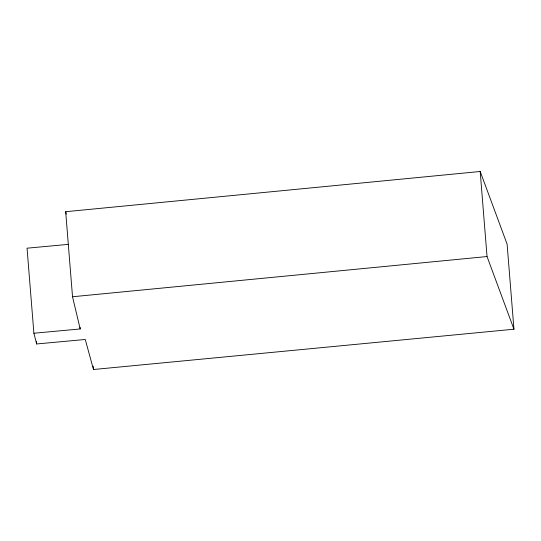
<?xml version="1.0" encoding="UTF-8"?>
<svg xmlns="http://www.w3.org/2000/svg" width="541" height="541" viewBox="0 0 541 541"><rect width="100%" height="100%" fill="white"/><g stroke="black" fill="none" stroke-linecap="round" stroke-linejoin="round"><path stroke-width="0.81" d="M33.894 333.242L80.19 328.955L72.528 296.752L65.684 211.7L480.192 171.49L507.106 244.153L513.95 329.212L93.478 369.51L85.262 339.478L36.646 343.968L33.894 333.242L27.05 248.191L68.294 244.37M72.528 296.752L487.035 256.542L513.95 329.212M65.684 211.7L66.259 214.114M480.192 171.49L487.035 256.542M93.208 366.142L93.478 369.51M80.054 327.271L80.19 328.955M36.443 341.445L36.646 343.968"/></g></svg>
